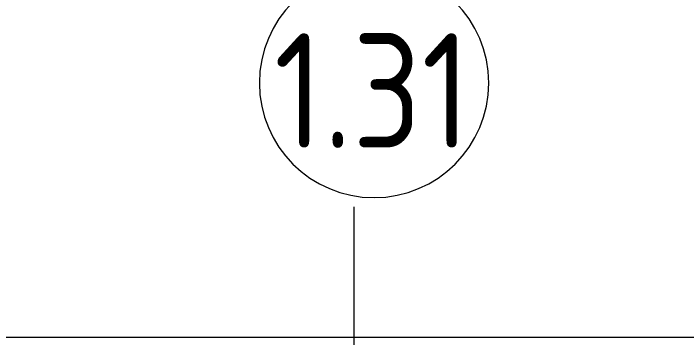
# Model space of a CAD drawing. Header units: millimetres. Extents: x -1178 to 415037, y -3506 to 42334.
# Drawn here: x 50675 to 53610, y 7921 to 9335 of the extents above; entities that cross this region are included whole.
import ezdxf

# ---------------------------------------------------------------- set-up
doc = ezdxf.new("R2010")
doc.units = ezdxf.units.MM
doc.linetypes.add('Осевая', pattern=[6350, 1270, -952.5, 3175, -952.5])
doc.layers.add('A-AREA-IDEN', color=7, linetype='Continuous', lineweight=9)
doc.layers.add('Оси-2', color=7, linetype='Осевая', lineweight=9)
doc.layers.add('A-WALL-FNSH-1', color=9, linetype='Continuous', lineweight=5, true_color=0x808080)
doc.styles.add('GOST Common', font='GOST Common.ttf', dxfattribs={"width": 0.9, "height": 500})

# ---------------------------------------------------------------- blocks, each defined once
blk = doc.blocks.new('Марка_Помещения - Номер-25198446-Объем проектирования 1 этажа')
at = {"layer": 'A-AREA-IDEN'}
for start, end in [(360, 180), (180, 360)]:
    blk.add_arc((0, 0), 2.5, start, end, dxfattribs=at)

msp = doc.modelspace()

# ---------------------------------------------------------------- linework, layer by layer
at = {"layer": 'A-WALL-FNSH-1'}
msp.add_line((65910, 7921), (38761, 7921), dxfattribs=at)
at = {"layer": 'Оси-2'}
msp.add_line((52160, 3093.7), (52160, 22398.1), dxfattribs=at)

# ---------------------------------------------------------------- block references
at = {"layer": 'A-AREA-IDEN', "xscale": 199.9999999999999, "yscale": 199.9999999999999, "zscale": 199.9999999999999}
msp.add_blockref('Марка_Помещения - Номер-25198446-Объем проектирования 1 этажа', (52247.3, 9031.3), dxfattribs=at)

# ---------------------------------------------------------------- texts
at = {"layer": 'A-AREA-IDEN', "insert": (51811.2, 9248.4), "char_height": 500, "width": 1096.708, "attachment_point": 1, "style": 'GOST Common'}
msp.add_mtext('1.31', dxfattribs=at)

doc.saveas('drawing.dxf')
